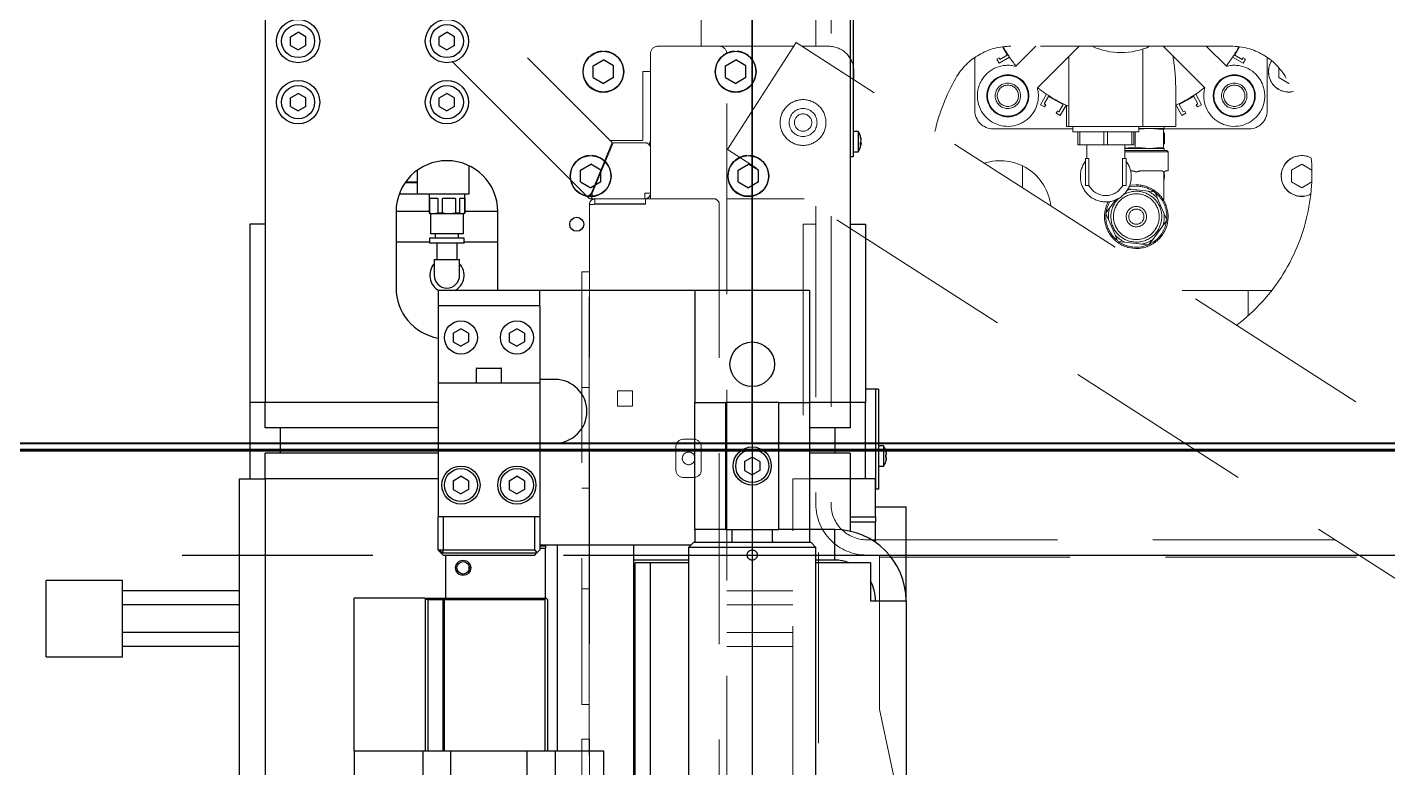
# Model space of a CAD drawing. Header units: inches. Extents: x 16559 to 58559, y 6500 to 36200.
# Drawn here: x 34560 to 35094, y 22801 to 23092 of the extents above; entities that cross this region are included whole.
import ezdxf

# ---------------------------------------------------------------- set-up
doc = ezdxf.new("R2010")
doc.units = ezdxf.units.IN
doc.header["$LTSCALE"] = 300
doc.linetypes.add('CENTRO', pattern=[2, 1.25, -0.25, 0.25, -0.25])
doc.linetypes.add('NASCOSTA', pattern=[0.375, 0.25, -0.125])
for name, color, linetype in [('ASSI', 254, 'CENTRO'), ('MACCHINA', 40, 'Continuous'), ('MORSE', 41, 'Continuous')]:
    doc.layers.add(name, color=color, linetype=linetype)
doc.layers.add('GUIDE', color=4, linetype='Continuous', lineweight=35)

# ---------------------------------------------------------------- blocks, each defined once
blk = doc.blocks.new('A$C4fed211f')
at = {"layer": 'MACCHINA', "color": 254, "linetype": 'NASCOSTA', "lineweight": 5}
for p, q in [((-875, 670), (-875, 200)), ((-900, 650), (-900, 200)), ((-910, 515), (-910, -983.88)), ((-869, 280), (-869, 199.95)), ((-1067.89, 275), (-955, 162.11)), ((-964.64, 140.64), (-1089.36, 265.36)), ((-920, 200), (-920, 228)), ((-937, 200), (-883.6, 200)), ((-882.68, 201.43), (-908.61, 161.04)), ((0, -365.29), (-882.68, 201.43)), ((-870, 200), (-880.45, 200)), ((-799.75, 196.42), (-801.62, 199.78)), ((-711.7, 200), (-798.3, 200)), ((-788.49, 200), (-796.39, 192.09)), ((-787.91, 183.61), (-771.51, 200)), ((-746.5, 168.5), (-746.5, 198.83)), ((-738.49, 200), (-722.09, 183.61)), ((-713.61, 192.09), (-721.51, 200)), ((-708.38, 199.78), (-710.25, 196.42)), ((-940, 197), (-940, 140)), ((-812.5, 174.75), (-812.5, 195.58)), ((-802.98, 195.43), (-803.86, 194.95)), ((-802.98, 193.37), (-803.86, 194.95)), ((-798.84, 195.67), (-802.98, 193.37)), ((-802.64, 194.82), (-802.98, 195.43)), ((-802.64, 194.82), (-799.75, 196.42)), ((-775.5, 168.5), (-775.5, 196.01)), ((-707.02, 193.37), (-711.16, 195.67)), ((-710.25, 196.42), (-707.36, 194.82)), ((-707.02, 195.43), (-707.36, 194.82)), ((-706.14, 194.95), (-707.02, 195.43)), ((-706.14, 194.95), (-707.02, 193.37)), ((-697.5, 195.58), (-697.5, 174.75)), ((-943, 190), (-940, 190)), ((-943, 190), (-943, 163.2)), ((-860, 186.87), (-860, 190)), ((-693, 187.69), (-693, 191.59)), ((-693, 187.69), (-689, 185.38)), ((-733.5, 182.92), (-733.5, 168.5)), ((-688.9, 185.44), (-689, 185.38)), ((-786.63, 177.02), (-784.33, 181.16)), ((-785.05, 176.14), (-786.63, 177.02)), ((-783.58, 180.25), (-785.18, 177.36)), ((-784.57, 177.02), (-785.18, 177.36)), ((-785.05, 176.14), (-784.57, 177.02)), ((-777.81, 177.05), (-783.58, 180.25)), ((-779.41, 174.16), (-777.81, 177.05)), ((-776.64, 176.89), (-778.93, 172.75)), ((-776.5, 168.5), (-776.5, 176.83)), ((-731.07, 172.75), (-733.36, 176.89)), ((-726.42, 180.25), (-732.19, 177.05)), ((-732.19, 177.05), (-730.59, 174.16)), ((-724.82, 177.36), (-726.42, 180.25)), ((-725.67, 181.16), (-723.37, 177.02)), ((-724.82, 177.36), (-725.43, 177.02)), ((-725.43, 177.02), (-724.95, 176.14)), ((-723.37, 177.02), (-724.95, 176.14)), ((-780.02, 174.5), (-780.51, 173.62)), ((-778.93, 172.75), (-780.51, 173.62)), ((-779.41, 174.16), (-780.02, 174.5)), ((-729.49, 173.62), (-731.07, 172.75)), ((-729.98, 174.5), (-730.59, 174.16)), ((-729.49, 173.62), (-729.98, 174.5)), ((-774, 167.5), (-805.25, 167.5)), ((-733.5, 168.5), (-776.5, 168.5)), ((-774, 168.5), (-774, 166.3)), ((-774, 166.3), (-748, 166.3)), ((-772, 166.3), (-772, 161.2)), ((-771.27, 161.2), (-771.27, 166.3)), ((-761.73, 166.3), (-761.73, 161.2)), ((-760.27, 161.2), (-760.27, 166.3)), ((-750.73, 166.3), (-750.73, 161.2)), ((-750, 161.2), (-750, 166.3)), ((-749.51, 160.26), (-749.51, 166.3)), ((-748, 166.3), (-748, 168.5)), ((-748, 167.37), (-743.88, 167.7)), ((-738.01, 167.7), (-748, 167.7)), ((-743.88, 167.7), (-738.26, 167.24)), ((-704.75, 167.5), (-740.77, 167.5)), ((-738.01, 167.7), (-738.26, 167.24)), ((-738.26, 160.26), (-738.26, 167.24)), ((-737.99, 167.67), (-738.01, 167.7)), ((-738, 167.7), (-738, 168.5)), ((-737.99, 167.7), (-738, 167.7)), ((-955, 162.11), (-963.2, 142.31)), ((-962.93, 142.2), (-954.72, 162)), ((-943.2, 163), (-955.89, 163)), ((-954.72, 162), (-942, 162)), ((-908.61, 161.04), (-909.69, 159.35)), ((-772, 161.2), (-750, 161.2)), ((-768.5, 161.2), (-768.5, 155.8)), ((-753.5, 155.8), (-753.5, 161.2)), ((-738.04, 165.18), (-738.08, 165.18)), ((-738.07, 162.87), (-738.07, 164.19)), ((-737.94, 162.87), (-738.07, 162.87)), ((-738.02, 164.19), (-738.05, 164.19)), ((-738.02, 162.87), (-738.02, 164.19)), ((-738, 163.53), (-737.94, 163.53)), ((-737.94, 163.53), (-737.94, 162.87)), ((-955.55, 160), (-955.88, 160)), ((-46.27, -395), (-909.69, 159.35)), ((-769, 145.3), (-769, 155.8)), ((-769, 155.8), (-767.63, 155.8)), ((-767.63, 145.3), (-767.63, 155.8)), ((-754.37, 155.8), (-754.37, 145.3)), ((-754.37, 155.8), (-753, 155.8)), ((-753.5, 159.92), (-749.51, 160.26)), ((-738.01, 159.8), (-753.5, 159.8)), ((-737, 159), (-753.5, 159)), ((-736.5, 158.5), (-753.5, 158.5)), ((-753, 145.3), (-753, 155.8)), ((-749.51, 160.26), (-743.88, 159.8)), ((-743.88, 159.8), (-738.26, 160.26)), ((-738.01, 159.8), (-738.26, 160.26)), ((-737.99, 159.83), (-738.01, 159.8)), ((-738, 159), (-738, 159.8)), ((-736.5, 158.5), (-737, 159)), ((-736.5, 151), (-736.5, 158.5)), ((-684.62, 157.03), (-684.62, 156.98)), ((-683.38, 156.98), (-683.38, 157.03)), ((-793.75, 144.33), (-793.75, 152.98)), ((-746.82, 151), (-739.43, 151)), ((-738.25, 140.36), (-738.25, 150)), ((-737.25, 151), (-736.5, 151)), ((-688, 151.31), (-684, 153.62)), ((-688, 146.69), (-688, 151.31)), ((-680.01, 151.32), (-684, 153.62)), ((-769, 145.3), (-767.63, 145.3)), ((-754.37, 145.3), (-753, 145.3)), ((-688, 146.69), (-684, 144.38)), ((-680.07, 146.65), (-684, 144.38)), ((-963.23, 142.06), (-964.64, 140.64)), ((-963.09, 142), (-963.09, 140)), ((-915, 140), (-963.09, 140)), ((-961.8, 140), (-961.8, 138)), ((-940, 142.2), (-942.2, 142.2)), ((-942.2, 140), (-942.2, 142.2)), ((-942, 140), (-942, 137.86)), ((-910, 140), (-879.55, 140)), ((-760.89, 134.63), (-757.22, 139.54)), ((-752.16, 143.95), (-742, 142.74)), ((-741.64, 142.48), (-740.65, 140.16)), ((-738.06, 134.13), (-740.65, 140.16)), ((-964, -934.8), (-964, 137.8)), ((-961.8, 138), (-942, 138)), ((-942, 137.86), (-961.8, 137.86)), ((-942.2, 138), (-942, 137.99)), ((-913, -935), (-913, 138)), ((-875, 137.08), (-875, 20)), ((-760.94, 134.19), (-757.35, 125.84)), ((-738.06, 134.13), (-737.06, 131.81)), ((-875, 130), (-880, 130)), ((-880, 130), (-880, 30)), ((-869, 133.23), (-869, 20)), ((-742.55, 124.09), (-738.63, 129.34)), ((-737.11, 131.37), (-738.63, 129.34)), ((-756.36, 123.52), (-757.35, 125.84)), ((-744.47, 121.89), (-756, 123.26)), ((-742.55, 124.09), (-744.06, 122.06)), ((-967, 111.28), (-964, 111.28)), ((-967, 111.28), (-967, -58.73)), ((-695.76, 104), (-730.93, 104)), ((-705, 104), (-705, 94.1)), ((-964.1, 101.5), (-964, 101.5)), ((-964.1, 7.15), (-964.1, 79.95)), ((-967, 65.8), (-964.1, 65.8)), ((-953, 58.5), (-953, 64.5)), ((-953, 64.5), (-947, 64.5)), ((-947, 64.5), (-947, 58.5)), ((-875, 60), (-880, 60)), ((-947, 58.5), (-953, 58.5)), ((-923, 45.5), (-927, 45.5)), ((-930, 42.5), (-930, 33.5)), ((-920, 33.5), (-920, 42.5)), ((-927, 30.5), (-923, 30.5)), ((-884, -553), (-884, 30)), ((-884, 30), (-875, 30)), ((-967, 26.27), (-964.1, 26.27)), ((-874, -299), (-874, 13.76)), ((-964.1, 7.15), (-964, 7.15)), ((-964.1, 6.03), (-964.1, 6.98)), ((-855, 6), (-670.84, 6)), ((-964.1, 1.55), (-964, 1.55)), ((-855, 0), (-661.49, 0)), ((-850, -60.6), (-850, 0)), ((-850, -0.81), (-660.23, -0.81)), ((-967, -13.25), (-964.1, -13.25)), ((-964.1, -11.04), (-964, -11.04)), ((-964.1, -31.26), (-964.1, -11.04)), ((-884, -14.03), (-910, -14.03)), ((-884, -19.52), (-910, -19.52)), ((-884, -30.48), (-910, -30.48)), ((-884, -35.97), (-910, -35.97)), ((-967, -58.73), (-964.1, -58.73)), ((-964.1, -68.83), (-964.1, -57.91)), ((-850, -60.6), (-690.83, -808.83)), ((-964.1, -68.83), (-964, -68.83)), ((-967, -72.36), (-967, -161.17)), ((-967, -72.36), (-964, -72.36)), ((-964.1, -78.64), (-964, -78.64))]:
    blk.add_line(p, q, dxfattribs=at)
at = {"layer": 'MACCHINA', "color": 254, "linetype": 'NASCOSTA', "lineweight": 5, "flags": 128}
for points in [[(-738.07, 164.19), (-738.07, 164.57), (-738.06, 164.89), (-738.05, 165.1), (-738.04, 165.18), (-738.02, 165.1), (-738.01, 164.89), (-738, 164.57), (-738, 164.19)], [(-683.38, 157.03), (-681.71, 156.72), (-680.25, 156.12)], [(-751.9, 144.64), (-751.08, 144.82), (-749, 145)], [(-751.67, 145.21), (-751.11, 145.32), (-749, 145.5)], [(-960.58, 137.86), (-960.23, 137.96), (-959.8, 138)]]:
    blk.add_lwpolyline(points, dxfattribs=at)
at = {"layer": 'MACCHINA', "color": 254, "linetype": 'NASCOSTA', "lineweight": 5}
for centre, radius in [((-799.5, 180.5), 8.25), ((-799.5, 180.5), 8), ((-710.5, 180.5), 8.25), ((-710.5, 180.5), 8), ((-799.5, 180.5), 5), ((-799.5, 180.5), 4.19), ((-710.5, 180.5), 5), ((-710.5, 180.5), 4.19), ((-880, 170), 9), ((-880, 170), 5.5), ((-880, 170), 3.4), ((-749, 133), 9), ((-749, 133), 4), ((-749, 133), 3), ((-925, 38), 2.5)]:
    blk.add_circle(centre, radius, dxfattribs=at)
for centre, radius, start, end in [((-937, 197), 3, 90, 180), ((-913, 197), 3, 0, 90), ((-870, 190), 10, 0, 90), ((-798.3, 175), 25, 90, 150), ((-755, 225), 52.75, 208.5202, 218.4688), ((-755, 225), 27.5, 245.38, 294.62), ((-755, 225), 52.75, 321.5312, 331.4798), ((-711.7, 175), 25, 30, 90), ((-689, 190), 8.05, 147.7259, 282.6432), ((-689, 190), 8, 147.7715, 282.5622), ((-755, 150), 75, 150, 167.3408), ((-799.5, 180.5), 12, 75, 15), ((-710.5, 180.5), 12, 165, 105), ((-755, 150), 75, 307.2547, 30), ((-755, 225), 52.75, 231.5312, 247.131), ((-755, 225), 52.75, 294.0531, 308.4688), ((-805.25, 174.75), 7.25, 180, 270), ((-704.75, 174.75), 7.25, 270, 0), ((-714.77, 163.75), 23.35, 174.323, 185.677), ((-761.25, 163.75), 23.35, 354.323, 5.677), ((-943.2, 163.2), 0.2, 270, 0), ((-942, 160), 2, 0, 90), ((-943.2, 163.2), 3.2, 325.5425, 0), ((-684, 149), 8.05, 94.4529, 296.1475), ((-684, 149), 8, 62.0109, 297.9381), ((-802.5, 135), 20, 6.2774, 108.318), ((-761, 148.8), 10, 143.1301, 35.3409), ((-746, 149), 8, 345.6385, 11.3709), ((-746, 149), 8.05, 344.3087, 10.8634), ((-761, 148.8), 7.5, 207.8181, 332.1819), ((-749, 133), 12.5, 152.1197, 90), ((-749, 133), 12, 55.4413, 90), ((-963.09, 142.2), 2.2, 225, 270), ((-963.09, 142.2), 0.2, 225, 270), ((-942.2, 142.2), 2.2, 270, 0), ((-942.2, 142.2), 0.2, 270, 0), ((-915, 138), 2, 0, 90), ((-749, 133), 10, 134.4604, 121.2845), ((-749, 133), 12, 234.3253, 52.5296), ((-749, 133), 11, 100.582, 109.0117), ((-749, 133), 11, 40.582, 65.8991), ((-749, 133), 12, 52.1956, 54.2855), ((-749, 133), 12, 150.4236, 229.1831), ((-749, 133), 11, 160.582, 185.8991), ((-749, 133), 11, 340.582, 5.8991), ((-749, 133), 11, 220.582, 245.8991), ((-749, 133), 11, 280.582, 305.8991), ((-927, 42.5), 3, 90, 180), ((-923, 42.5), 3, 0, 90), ((-927, 33.5), 3, 180, 270), ((-923, 33.5), 3, 270, 0), ((-855, 20), 20, 180, 270), ((-855, 20), 14, 180, 270)]:
    blk.add_arc(centre, radius, start, end, dxfattribs=at)
for points, knots in [([(-734.61, 196.13), (-734.28, 193.95), (-733.62, 189.57), (-733.54, 185.14), (-733.5, 182.92)], [0, 0, 0, 0, 0.498014, 1, 1, 1, 1]), ([(-751.18, 151), (-750.77, 150.99), (-750.14, 150.98), (-749.56, 150.75), (-749.37, 150.67)], [0, 0, 0, 0, 0.668435, 1, 1, 1, 1]), ([(-749.37, 150.67), (-749.31, 150.64), (-749.2, 150.59), (-749, 150.56), (-748.81, 150.59), (-748.69, 150.64), (-748.63, 150.67)], [0, 0, 0, 0, 0.242886, 0.499989, 0.742107, 1, 1, 1, 1]), ([(-748.63, 150.67), (-748.39, 150.76), (-747.8, 150.98), (-747.18, 150.99), (-746.82, 151)], [0, 0, 0, 0, 0.412463, 1, 1, 1, 1]), ([(-739.43, 151), (-739.17, 150.99), (-738.78, 150.98), (-738.47, 150.75), (-738.37, 150.67)], [0, 0, 0, 0, 0.668435, 1, 1, 1, 1]), ([(-738.37, 150.67), (-738.32, 150.63), (-738.24, 150.56), (-738.1, 150.57), (-738.03, 150.64), (-737.99, 150.67)], [0, 0, 0, 0, 0.347744, 0.697336, 1, 1, 1, 1]), ([(-738.25, 150), (-738.25, 150.06), (-738.24, 150.19), (-738.19, 150.36), (-738.11, 150.53), (-738.03, 150.62), (-737.99, 150.67)], [0, 0, 0, 0, 0.227683, 0.467616, 0.718355, 1, 1, 1, 1]), ([(-737.99, 150.67), (-737.88, 150.76), (-737.61, 150.98), (-737.38, 150.99), (-737.25, 151)], [0, 0, 0, 0, 0.4124631, 1, 1, 1, 1]), ([(-738.25, 139.18), (-738.25, 139.24), (-738.25, 139.4), (-738.25, 139.79), (-738.25, 140.13), (-738.25, 140.36)], [0, 0, 0, 0, 0.195677, 0.465468, 1, 1, 1, 1]), ([(-964.1, 79.95), (-964.1, 81.72), (-964.1, 85.07), (-964.1, 89.74), (-964.1, 93.69), (-964.1, 96.92), (-964.1, 99.33), (-964.1, 100.95), (-964.1, 101.31), (-964.1, 101.5)], [0, 0, 0, 0, 0.154152, 0.291348, 0.417883, 0.541688, 0.67761, 0.828276, 1, 1, 1, 1]), ([(-964.1, 1.55), (-964.1, 1.58), (-964.1, 1.63), (-964.1, 2.22), (-964.1, 3.32), (-964.1, 5.06), (-964.1, 6.41), (-964.1, 7.15)], [0, 0, 0, 0, 0.216084, 0.396669, 0.559288, 0.759071, 1, 1, 1, 1]), ([(-964.1, -11.04), (-964.1, -9.6), (-964.1, -6.94), (-964.1, -3.4), (-964.1, -0.91), (-964.1, 0.59), (-964.1, 1.42), (-964.1, 1.51), (-964.1, 1.55)], [0, 0, 0, 0, 0.216978, 0.402405, 0.570129, 0.70159, 0.84241, 1, 1, 1, 1]), ([(-964.1, -53.25), (-964.1, -52.65), (-964.1, -51.1), (-964.1, -48.24), (-964.1, -44.71), (-964.1, -40.64), (-964.1, -36.17), (-964.1, -32.97), (-964.1, -31.26)], [0, 0, 0, 0, 0.081759, 0.211673, 0.389741, 0.563433, 0.766852, 1, 1, 1, 1]), ([(-964.1, -57.73), (-964.1, -57.68), (-964.1, -57.58), (-964.1, -56.75), (-964.1, -55.68), (-964.1, -54.56), (-964.1, -53.71), (-964.1, -53.25)], [0, 0, 0, 0, 0.233077, 0.494639, 0.643421, 0.807933, 1, 1, 1, 1]), ([(-964.1, -72.96), (-964.1, -72.53), (-964.1, -71.69), (-964.1, -70.19), (-964.1, -69.36), (-964.1, -68.83)], [0, 0, 0, 0, 0.274474, 0.543817, 1, 1, 1, 1]), ([(-964.1, -78.64), (-964.1, -78.61), (-964.1, -78.55), (-964.1, -78.03), (-964.1, -77.26), (-964.1, -76.13), (-964.1, -74.67), (-964.1, -73.52), (-964.1, -72.96)], [0, 0, 0, 0, 0.187449, 0.344743, 0.484477, 0.615984, 0.814816, 1, 1, 1, 1])]:
    blk.add_open_spline(points, degree=3, knots=knots, dxfattribs=at)
for points in [[(-963.2, 142.31), (-963.4, 142.1), (-963.79, 141.67), (-964.27, 141.13), (-964.6, 140.74), (-964.63, 140.68), (-964.64, 140.64)], [(-961.8, 140), (-962.09, 139.97), (-962.66, 139.9), (-963.39, 139.39), (-963.9, 138.66), (-963.97, 138.09), (-964, 137.8)], [(-963.2, 142.31), (-963.21, 142.29), (-963.23, 142.23), (-963.25, 142.16), (-963.25, 142.09), (-963.24, 142.07), (-963.23, 142.06)], [(-963.09, 140), (-963.08, 140.03), (-963.05, 140.1), (-963.01, 140.61), (-962.97, 141.34), (-962.94, 141.91), (-962.93, 142.2)], [(-963.09, 142), (-963.08, 142), (-963.05, 142.01), (-963.01, 142.06), (-962.97, 142.12), (-962.94, 142.17), (-962.93, 142.2)], [(-964, 137.8), (-963.97, 137.8), (-963.9, 137.81), (-963.39, 137.83), (-962.66, 137.84), (-962.09, 137.85), (-961.8, 137.86)], [(-961.8, 138), (-961.83, 138), (-961.88, 137.99), (-961.94, 137.94), (-961.99, 137.88), (-962, 137.83), (-962, 137.8)]]:
    blk.add_open_spline(points, degree=3, dxfattribs=at)
blk = doc.blocks.new('A$C8cf30650')
at = {"layer": 'GUIDE'}
for p, q in [((2100, 44), (2100, 268)), ((100, 44), (4100, 44)), ((4100, 43.86), (100, 43.86)), ((4100, 41.5), (100, 41.5)), ((4100, 41), (100, 41))]:
    blk.add_line(p, q, dxfattribs=at)
blk = doc.blocks.new('A$C9daba7a7')
at = {"layer": 'ASSI'}
blk.add_line((0, 60), (0, -585), dxfattribs=at)
blk.add_circle((0, 0), 2, dxfattribs=at)
at = {"layer": 'MORSE'}
for p, q in [((-191.5, 234.5), (-191.5, 60)), ((38.5, 234.5), (38.5, 60)), ((38.65, 159.58), (38.65, 220.42)), ((39.65, 220.42), (39.65, 159.58)), ((-181.5, 203.73), (-178.5, 205.46)), ((-181.5, 200.27), (-181.5, 203.73)), ((-175.5, 203.73), (-178.5, 205.46)), ((-175.5, 200.27), (-175.5, 203.73)), ((-123, 203.73), (-120, 205.46)), ((-123, 200.27), (-123, 203.73)), ((-117, 203.73), (-120, 205.46)), ((-117, 200.27), (-117, 203.73)), ((-181.5, 200.27), (-178.5, 198.54)), ((-175.5, 200.27), (-178.5, 198.54)), ((-123, 200.27), (-120, 198.54)), ((-117, 200.27), (-120, 198.54)), ((-59.12, 198.03), (-59.12, 197.98)), ((-57.88, 197.98), (-57.88, 198.03)), ((-7.12, 198.03), (-7.12, 197.98)), ((-5.88, 197.98), (-5.88, 198.03)), ((-62.5, 192.31), (-58.5, 194.62)), ((-54.5, 192.31), (-58.5, 194.62)), ((-10.5, 192.31), (-6.5, 194.62)), ((-2.5, 192.31), (-6.5, 194.62)), ((-62.5, 187.69), (-62.5, 192.31)), ((-62.5, 187.69), (-58.5, 185.38)), ((-54.5, 187.69), (-58.5, 185.38)), ((-54.5, 187.69), (-54.5, 192.31)), ((-10.5, 187.69), (-10.5, 192.31)), ((-10.5, 187.69), (-6.5, 185.38)), ((-2.5, 187.69), (-6.5, 185.38)), ((-2.5, 187.69), (-2.5, 192.31)), ((-181.5, 179.73), (-178.5, 181.46)), ((-181.5, 176.27), (-181.5, 179.73)), ((-175.5, 179.73), (-178.5, 181.46)), ((-175.5, 176.27), (-175.5, 179.73)), ((-123, 179.73), (-120, 181.46)), ((-123, 176.27), (-123, 179.73)), ((-117, 179.73), (-120, 181.46)), ((-117, 176.27), (-117, 179.73)), ((-181.5, 176.27), (-178.5, 174.54)), ((-175.5, 176.27), (-178.5, 174.54)), ((-123, 176.27), (-120, 174.54)), ((-117, 176.27), (-120, 174.54)), ((41.65, 166.5), (39.65, 166.5)), ((41.65, 166.5), (41.65, 158.5)), ((42.82, 161.87), (42.56, 162.03)), ((42.82, 161.61), (42.57, 161.68)), ((42.82, 162.32), (42.58, 162.26)), ((42.82, 163.13), (42.7, 163.06)), ((42.82, 163.57), (42.74, 163.53)), ((42.82, 163.39), (42.78, 163.37)), ((42.82, 161.43), (42.79, 161.44)), ((-64.12, 157.03), (-64.12, 156.98)), ((-62.88, 156.98), (-62.88, 157.03)), ((-2.12, 157.03), (-2.12, 156.98)), ((-0.88, 156.98), (-0.88, 157.03)), ((38.65, 156.58), (38.5, 156.58)), ((38.65, 156.58), (38.65, 159.58)), ((39.65, 156.58), (38.65, 156.58)), ((39.65, 159.58), (39.65, 156.58)), ((39.65, 158.5), (41.65, 158.5)), ((-131.75, 151.18), (-131.75, 142)), ((-111.25, 142), (-111.25, 152.98)), ((-67.5, 151.31), (-63.5, 153.62)), ((-67.5, 146.69), (-67.5, 151.31)), ((-59.5, 151.31), (-63.5, 153.62)), ((-59.5, 146.69), (-59.5, 151.31)), ((-5.5, 151.31), (-1.5, 153.62)), ((-5.5, 146.69), (-5.5, 151.31)), ((2.5, 151.31), (-1.5, 153.62)), ((2.5, 146.69), (2.5, 151.31)), ((-131.75, 146.25), (-136.54, 146.25)), ((-131.75, 146.5), (-136.36, 146.5)), ((-67.5, 146.69), (-63.5, 144.38)), ((-59.5, 146.69), (-63.5, 144.38)), ((-5.5, 146.69), (-1.5, 144.38)), ((2.5, 146.69), (-1.5, 144.38)), ((-138.73, 142), (-131.75, 142)), ((-131.75, 142), (-111.25, 142)), ((-127, 142), (-127, 134.39)), ((-123.58, 140.1), (-126.74, 140.1)), ((-126.74, 134.39), (-126.74, 140.1)), ((-123.58, 140.1), (-123.58, 134.39)), ((-116.58, 140.1), (-121.73, 140.1)), ((-121.73, 134.39), (-121.73, 140.1)), ((-116.58, 140.1), (-116.58, 134.39)), ((-113, 140.1), (-114.99, 140.1)), ((-114.99, 134.39), (-114.99, 140.1)), ((-113, 134.39), (-113, 142)), ((-113, 140.1), (-113, 134.39)), ((-140, 135), (-140, 105)), ((-127, 135), (-140, 135)), ((-127, 134.39), (-126.5, 134.1)), ((-126.74, 134.39), (-127, 134.39)), ((-126.5, 134.1), (-126.5, 126.2)), ((-125.16, 134.1), (-126.5, 134.1)), ((-123.58, 134.39), (-125.16, 134.1)), ((-119.15, 134.1), (-125.16, 134.1)), ((-121.73, 134.39), (-123.58, 134.39)), ((-116.58, 134.39), (-119.15, 134.1)), ((-114, 134.1), (-119.15, 134.1)), ((-114.99, 134.39), (-116.58, 134.39)), ((-113, 134.39), (-114, 134.1)), ((-113.5, 134.1), (-114, 134.1)), ((-113.5, 134.1), (-112.96, 134.41)), ((-113.5, 126.2), (-113.5, 134.1)), ((-100, 135), (-113, 135)), ((-100, 105), (-100, 135)), ((-191.5, 130), (-197.5, 130)), ((-197.5, 130), (-197.5, 60)), ((38.5, 130), (44.5, 130)), ((44.5, 130), (44.5, 60)), ((-126.8, 124.5), (-126.8, 122.6)), ((-122.6, 124.5), (-126.8, 124.5)), ((-122.49, 126.2), (-126.5, 126.2)), ((-124.6, 126.2), (-124.6, 124.5)), ((-113.2, 124.5), (-122.6, 124.5)), ((-113.5, 126.2), (-122.49, 126.2)), ((-115.4, 124.5), (-115.4, 126.2)), ((-113.2, 122.6), (-113.2, 124.5)), ((-126.8, 123), (-140, 123)), ((-122.6, 122.6), (-126.8, 122.6)), ((-124, 122.6), (-124, 116.2)), ((-113.2, 122.6), (-122.6, 122.6)), ((-116, 116.2), (-116, 122.6)), ((-100, 123), (-113.2, 123)), ((-125, 116.2), (-125, 109.95)), ((-125, 116.2), (-115, 116.2)), ((-115, 109.95), (-115, 116.2)), ((-123.5, 104), (-123.5, 98)), ((-83.5, 104), (-123.5, 104)), ((-100.03, 104), (-100, 105)), ((-83.5, 98), (-83.5, 104)), ((-22.5, 104), (-83.5, 104)), ((-22.5, 104), (-22.5, 60)), ((22.5, 104), (-22.5, 104)), ((22.5, 104), (22.5, 60)), ((-83.5, 98), (-123.5, 98)), ((-123.5, 98), (-123.5, 67.5)), ((-83.5, 98), (-83.5, 67.5)), ((-117.5, 87.23), (-114.5, 88.96)), ((-117.5, 87.23), (-117.5, 83.77)), ((-111.5, 87.23), (-114.5, 88.96)), ((-111.5, 87.23), (-111.5, 83.77)), ((-95.5, 87.23), (-92.5, 88.96)), ((-95.5, 87.23), (-95.5, 83.77)), ((-89.5, 87.23), (-92.5, 88.96)), ((-89.5, 87.23), (-89.5, 83.77)), ((-117.5, 83.77), (-114.5, 82.04)), ((-111.5, 83.77), (-114.5, 82.04)), ((-95.5, 83.77), (-92.5, 82.04)), ((-89.5, 83.77), (-92.5, 82.04)), ((-108.5, 73.25), (-108.5, 67.5)), ((-108.25, 73.5), (-103.5, 73.5)), ((-103.5, 73.5), (-98.75, 73.5)), ((-98.5, 67.5), (-98.5, 73.25)), ((-83.5, 67.5), (-123.5, 67.5)), ((-123.5, 67.5), (-123.5, 15)), ((-77.5, 69), (-83.5, 69)), ((-83.5, 67.5), (-83.5, 15)), ((48.65, 65.23), (44.5, 65.23)), ((48.65, 60.23), (48.65, 65.23)), ((49.65, 65.23), (48.65, 65.23)), ((49.65, 65.23), (49.65, 60.23)), ((-191.5, 60), (-197.5, 60)), ((-197.5, 60), (-197.5, 30)), ((-191.5, 50), (-191.5, 60)), ((-123.5, 60), (-191.5, 60)), ((-22.5, 10), (-22.5, 60)), ((-22.5, 60), (-10.5, 60)), ((-10.5, 60), (-10.5, 10)), ((10.5, 60), (-10.5, 60)), ((10.5, 10), (10.5, 60)), ((10.5, 60), (22.5, 60)), ((22.5, 60), (22.5, 10)), ((38.5, 60), (22.5, 60)), ((38.5, 60), (38.5, 50)), ((44.5, 60), (38.5, 60)), ((44.5, 30), (44.5, 60)), ((48.65, 28.87), (48.65, 60.23)), ((49.65, 60.23), (49.65, 28.87)), ((-123.5, 50), (-191.5, 50)), ((-185.5, 50), (-185.5, 40)), ((38.5, 50), (22.5, 50)), ((32.5, 50), (32.5, 40)), ((-83.5, 44), (-77.5, 44)), ((51.65, 42.87), (49.65, 42.87)), ((51.65, 42.87), (51.65, 38.87)), ((-191.5, 30), (-191.5, 40)), ((-123.5, 40), (-191.5, 40)), ((-3, 36.73), (0, 38.46)), ((3, 36.73), (0, 38.46)), ((38.5, 40), (22.5, 40)), ((38.5, 40), (38.5, 30)), ((51.65, 38.87), (51.65, 34.87)), ((52.55, 41), (52.57, 41.01)), ((52.82, 39.45), (52.55, 39.45)), ((52.82, 38.3), (52.55, 38.3)), ((52.82, 39.8), (52.76, 39.76)), ((52.82, 37.95), (52.76, 37.99)), ((-3, 36.73), (-3, 33.27)), ((-3, 33.27), (0, 31.54)), ((3, 33.27), (0, 31.54)), ((3, 36.73), (3, 33.27)), ((49.65, 34.87), (51.65, 34.87)), ((52.55, 36.75), (52.57, 36.74)), ((-201.5, 0), (-201.5, 30)), ((-201.5, 30), (-191.5, 30)), ((-191.5, 30), (-191.5, -269)), ((-123.5, 30), (-191.5, 30)), ((-117.5, 29.23), (-114.5, 30.96)), ((-117.5, 29.23), (-117.5, 25.77)), ((-111.5, 29.23), (-114.5, 30.96)), ((-111.5, 29.23), (-111.5, 25.77)), ((-95.5, 29.23), (-92.5, 30.96)), ((-95.5, 29.23), (-95.5, 25.77)), ((-89.5, 29.23), (-92.5, 30.96)), ((-89.5, 29.23), (-89.5, 25.77)), ((38.5, 30), (22.5, 30)), ((38.5, 30), (38.5, 9.35)), ((48.5, 30), (38.5, 30)), ((48.5, 15), (48.5, 30)), ((48.65, 25.87), (48.65, 28.87)), ((49.65, 28.87), (49.65, 25.87)), ((-117.5, 25.77), (-114.5, 24.04)), ((-111.5, 25.77), (-114.5, 24.04)), ((-95.5, 25.77), (-92.5, 24.04)), ((-89.5, 25.77), (-92.5, 24.04)), ((48.65, 25.87), (48.5, 25.87)), ((49.65, 25.87), (48.65, 25.87)), ((48.5, 19), (60.5, 19)), ((60.5, -18), (60.5, 19)), ((-123.5, 2), (-123.5, 15)), ((-83.5, 15), (-123.5, 15)), ((-121.5, 15), (-121.5, 2)), ((-85.5, 15), (-121.5, 15)), ((-85.5, 2), (-85.5, 15)), ((-83.5, 15), (-83.5, 2)), ((38.5, 15), (48.5, 15)), ((38.5, 13), (48.5, 13)), ((48.5, 15), (48.5, 13)), ((48.5, 4.98), (48.5, 13)), ((-10.5, 10), (-22.5, 10)), ((-22.5, 10), (-22.5, 5)), ((-10.5, 10), (10.5, 10)), ((-8, 10), (-8, 5.4)), ((8, 5.4), (8, 10)), ((22.5, 10), (10.5, 10)), ((22.5, 10), (22.5, 5)), ((32.5, 10), (22.5, 10)), ((32.5, -2), (32.5, 10)), ((-123.5, 2), (-121.5, 2)), ((-123.5, 2), (-123.4, 1.9)), ((-121.5, 0.7), (-123.4, 1.9)), ((-123.4, 1.9), (-121.5, 0)), ((-121.5, 0.7), (-121.5, 2)), ((-121.5, 2), (-85.5, 2)), ((-84.8, 0.7), (-121.5, 0.7)), ((-84.5, 1), (-85.5, 2)), ((-85.5, 0), (-84.8, 0.7)), ((-84.8, 0.7), (-84.5, 1)), ((-83.5, 2), (-84.5, 1)), ((-83.5, 4), (-24, 4)), ((-83.5, 3.65), (-81.27, 3.65)), ((-83.5, 2.65), (-81.27, 2.65)), ((-83.36, 3.65), (-83.36, 4)), ((-81.27, 3.65), (-81.27, 2.65)), ((-81.27, -17), (-81.27, 2.65)), ((-76.5, -77), (-76.5, 4)), ((-46.5, -447), (-46.5, 4)), ((-46.5, -2), (-46.5, 4)), ((-23, 5), (-25, 3)), ((-25, 3), (-25, -453)), ((25, 3), (-25, 3)), ((-23, 5), (23, 5)), ((25, 3), (23, 5)), ((25, -453), (25, 3)), ((-201.5, -553), (-201.5, 0)), ((-121.5, 0), (-85.5, 0)), ((-120.63, 0), (-120.63, -17)), ((-111.38, -4.02), (-111.38, -5.99)), ((-25, -2), (-46.5, -2)), ((-39.96, -3), (-45.96, -3)), ((-45.96, -445), (-45.96, -3)), ((-39.96, -445), (-39.96, -3)), ((-25, -3), (-39.96, -3)), ((32.5, -2), (25, -2)), ((46.5, -3), (25, -3)), ((46.5, -3), (46.5, -18)), ((-247.5, -10), (-277.5, -10)), ((-277.5, -40), (-277.5, -10)), ((-247.5, -40), (-247.5, -10)), ((-201.5, -14.03), (-247.5, -14.03)), ((-201.5, -19.52), (-247.5, -19.52)), ((-128.5, -17), (-156.5, -17)), ((-156.5, -77), (-156.5, -17)), ((-128.5, -17), (-128.5, -77)), ((-128, -17), (-128.5, -17.5)), ((-127.5, -17.5), (-128.5, -17.5)), ((-128, -17), (-127.29, -17)), ((-127.29, -17), (-127.5, -17.5)), ((-127.5, -17.5), (-127.5, -77)), ((-127.5, -17.5), (-121.5, -17.5)), ((-127.29, -17), (-121.71, -17)), ((-121.71, -17), (-121.5, -17.5)), ((-121.71, -17), (-121.21, -17)), ((-121.5, -77), (-121.5, -17.5)), ((-121.5, -17.5), (-121, -17.5)), ((-121.21, -17), (-121, -17.5)), ((-121.21, -17), (-81, -17)), ((-121, -77), (-121, -17.5)), ((-121, -17.5), (-81.5, -17.5)), ((-81, -17), (-81.5, -17.5)), ((-81.5, -17.5), (-81.5, -77)), ((-80.5, -17.5), (-81, -17)), ((-80.5, -17.5), (-80.5, -77)), ((46.5, -18), (60.5, -18)), ((60.5, -18), (60.5, -445)), ((-201.5, -30.48), (-247.5, -30.48)), ((-201.5, -35.97), (-247.5, -35.97)), ((-277.5, -40), (-247.5, -40)), ((-156.5, -77), (-156.5, -129)), ((-156.5, -77), (-129.5, -77)), ((-129.5, -77), (-129.5, -490.5)), ((-129.5, -77), (-118.5, -77)), ((-118.5, -476.9), (-118.5, -77)), ((-118.5, -77), (-88.5, -77)), ((-88.5, -476.9), (-88.5, -77)), ((-88.5, -77), (-77.5, -77)), ((-77.5, -77), (-77.5, -562)), ((-77.5, -77), (-58.5, -77)), ((-58.5, -77), (-58.5, -562))]:
    blk.add_line(p, q, dxfattribs=at)
at = {"layer": 'MORSE', "flags": 128}
for points in [[(42.82, 161.87), (42.79, 161.73), (42.78, 161.63)], [(42.82, 163.39), (42.8, 163.5), (42.79, 163.56)]]:
    blk.add_lwpolyline(points, dxfattribs=at)
at = {"layer": 'MORSE'}
for centre, radius in [((-178.5, 202), 8.5), ((-120, 202), 8.5), ((-178.5, 202), 6.5), ((-120, 202), 6.5), ((-58.5, 190), 8), ((-6.5, 190), 8), ((-178.5, 178), 8.5), ((-178.5, 178), 6.5), ((-120, 178), 8.5), ((-120, 178), 6.5), ((-63.5, 149), 8), ((-1.5, 149), 8), ((-69, 130), 2.75), ((-114.5, 85.5), 6.5), ((-92.5, 85.5), 6.5), ((0, 75), 8.75), ((0, 35), 7.5), ((0, 35), 6.5), ((-114.5, 27.5), 7.5), ((-114.5, 27.5), 6.5), ((-92.5, 27.5), 7.5), ((-92.5, 27.5), 6.5), ((-113.63, -5), 2.96), ((-113.63, -5), 2.46)]:
    blk.add_circle(centre, radius, dxfattribs=at)
for centre, radius, start, end in [((-58.5, 190), 8.05, 94.4529, 85.5471), ((-6.5, 190), 8.05, 94.4529, 85.5471), ((35.88, 162.5), 7.02, 12.3382, 34.708), ((35.88, 162.5), 7.03, 325.292, 347.6618), ((36.83, 162.71), 6.05, 8.2239, 19.0334), ((41.42, 164.46), 1.15, 348.9237, 11.0763), ((36.83, 162.27), 6.05, 8.2239, 19.0334), ((41.41, 163.19), 1.49, 319.4162, 339.9557), ((35.95, 161.69), 6.62, 355.3965, 4.6035), ((41.41, 162.13), 1.49, 319.4162, 339.9557), ((42.55, 162.86), 0.378, 46.2673, 77.4818), ((39.24, 161.82), 3.68, 13.4454, 22.5167), ((35.55, 162.64), 7.34, 344.9527, 351.9608), ((38.64, 162.14), 4.23, 340.5837, 350.2418), ((39.42, 163.13), 3.49, 340.1365, 346.6839), ((41.59, 161.89), 1.29, 19.3339, 27.8921), ((36.86, 162.29), 6.02, 347.6604, 351.7896), ((-63.5, 149), 8.05, 94.4529, 85.5471), ((-1.5, 149), 8.05, 94.4529, 85.5471), ((-120, 135), 20, 0, 180), ((-120, 109.95), 6.75, 137.7946, 241.8216), ((-120, 109.95), 6.75, 298.1784, 42.2054), ((-120, 109.95), 5, 180, 270), ((-120, 109.95), 5, 270, 0), ((-120, 105), 20, 180, 259.9213), ((-108.25, 73.25), 0.25, 90, 180), ((-98.75, 73.25), 0.25, 0, 90), ((-77.5, 56.5), 12.5, 270, 90), ((45.88, 38.87), 7.02, 17.6879, 34.708), ((45.88, 38.87), 7, 7.5895, 17.658), ((44.81, 38.87), 7.75, 355.7473, 4.2527), ((45.88, 38.87), 7, 342.342, 352.4105), ((51.19, 39.36), 1.69, 15.0156, 30.7511), ((46.77, 38.46), 6.13, 9.317, 16.7611), ((46.77, 39.29), 6.13, 343.2389, 350.683), ((51.19, 38.38), 1.69, 329.2489, 344.9844), ((45.88, 38.87), 7.03, 325.292, 342.3121), ((-8.4, 5.4), 0.4, 270, 0), ((8.4, 5.4), 0.4, 180, 270), ((32.5, -18), 28, 0, 90), ((32.5, -18), 16, 69.6359, 90), ((32.5, -18), 16, 0, 28.955)]:
    blk.add_arc(centre, radius, start, end, dxfattribs=at)
for points, knots in [([(-125.16, 134.1), (-125.4, 134.11), (-125.93, 134.14), (-126.45, 134.3), (-126.74, 134.39)], [0, 0, 0, 0, 0.454867, 1, 1, 1, 1]), ([(-119.15, 134.1), (-119.55, 134.11), (-120.41, 134.14), (-121.27, 134.3), (-121.73, 134.39)], [0, 0, 0, 0, 0.454867, 1, 1, 1, 1]), ([(-114, 134.1), (-114.13, 134.11), (-114.46, 134.13), (-114.79, 134.29), (-114.99, 134.39)], [0, 0, 0, 0, 0.40046, 1, 1, 1, 1])]:
    blk.add_open_spline(points, degree=3, knots=knots, dxfattribs=at)

msp = doc.modelspace()

# ---------------------------------------------------------------- linework, layer by layer
at = {"layer": 'ASSI'}
msp.add_line((22170.437, 22884.213), (37280.802, 22884.213), dxfattribs=at)

# ---------------------------------------------------------------- block references
at = {"layer": 'GUIDE'}
msp.add_blockref('A$C8cf30650', (32744.563, 22884.213), dxfattribs=at)
at = {"layer": 'MACCHINA'}
msp.add_blockref('A$C4fed211f', (35744.563, 22884.213), dxfattribs=at)
at = {"layer": 'MORSE'}
msp.add_blockref('A$C9daba7a7', (34844.563, 22884.213), dxfattribs=at)

doc.saveas('drawing.dxf')
